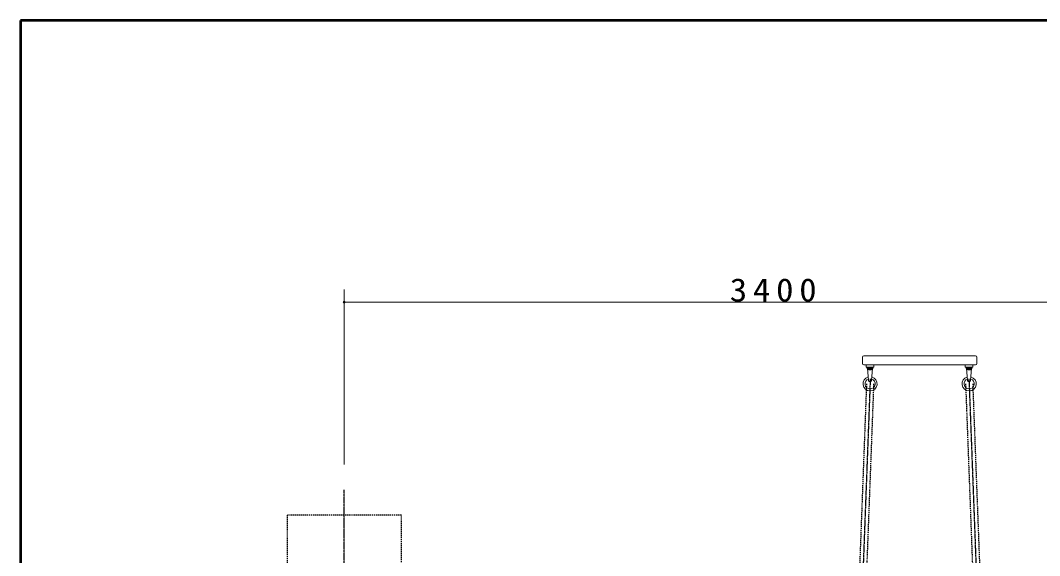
# Model space of a CAD drawing. Units: millimetres, scale not verified. Extents: x -35408 to 0, y -49934 to 13350.
# Drawn here: x -19250 to -15238, y 11240 to 13350 of the extents above; entities that cross this region are included whole.
import ezdxf

# ---------------------------------------------------------------- set-up
doc = ezdxf.new("R2010")
doc.units = ezdxf.units.MM
doc.linetypes.add('USER2', pattern=[6, 3, -1, 1, -1])
doc.linetypes.add('USER4', pattern=[8, 5, -3])
for name, color, linetype, lineweight in [('A3図枠', 7, 'Continuous', 25), ('線', 2, 'Continuous', 25), ('補助', 2, 'Continuous', 25)]:
    doc.layers.add(name, color=color, linetype=linetype, lineweight=lineweight)
doc.styles.add('ＭＳ ゴシック', font='')
doc.styles.get('ＭＳ ゴシック').set_extended_font_data('MS Gothic')

# ---------------------------------------------------------------- blocks, each defined once
blk = doc.blocks.new('dimension_origin')
at = {"color": 0, "linetype": 'Continuous', "lineweight": -2}
blk.add_circle((0, 0), 1.25, dxfattribs=at)

msp = doc.modelspace()

# ---------------------------------------------------------------- linework, layer by layer
at = {"layer": 'A3図枠', "lineweight": 50}
for p, q in [((-19250, 13350), (-19250, 0)), ((0, 13350), (-19250, 13350))]:
    msp.add_line(p, q, dxfattribs=at)
at = {"layer": '線', "color": 7, "lineweight": 13}
for p, q in [((-15935, 11997.45), (-15935, 12022.45)), ((-15930, 12027.45), (-15490, 12027.45)), ((-15485, 11997.45), (-15485, 12022.45)), ((-15930, 11992.45), (-15490, 11992.45)), ((-15920, 11991.25), (-15920, 11983.65)), ((-15918.8, 11992.45), (-15891.2, 11992.45)), ((-15918.8, 11982.45), (-15891.2, 11982.45)), ((-15914.712, 11978.761), (-15910.982, 11930.983)), ((-15895.288, 11978.761), (-15899.018, 11930.983)), ((-15890, 11991.25), (-15890, 11983.65)), ((-15530, 11991.25), (-15530, 11983.65)), ((-15528.8, 11992.45), (-15501.2, 11992.45)), ((-15528.8, 11982.45), (-15501.2, 11982.45)), ((-15524.712, 11978.761), (-15520.982, 11930.983)), ((-15505.288, 11978.761), (-15509.018, 11930.983)), ((-15500, 11991.25), (-15500, 11983.65))]:
    msp.add_line(p, q, dxfattribs=at)
at = {"layer": '線'}
for p, q in [((-15915.75, 11982.45), (-15894.25, 11982.45)), ((-15915.75, 11979.45), (-15915.75, 11982.45)), ((-15915.75, 11979.45), (-15894.25, 11979.45)), ((-15915.537, 11978.45), (-15915.537, 11979.45)), ((-15915.537, 11979.45), (-15894.537, 11979.45)), ((-15915.537, 11978.45), (-15894.537, 11978.45)), ((-15910.037, 11973.65), (-15900.037, 11973.65)), ((-15895.389, 11982.45), (-15896.193, 11979.45)), ((-15894.25, 11982.45), (-15895.054, 11979.45)), ((-15894.537, 11978.45), (-15894.537, 11979.45)), ((-15894.25, 11979.45), (-15894.25, 11982.45)), ((-15525.75, 11982.45), (-15504.25, 11982.45)), ((-15525.75, 11979.45), (-15525.75, 11982.45)), ((-15525.75, 11979.45), (-15504.25, 11979.45)), ((-15525.537, 11978.45), (-15525.537, 11979.45)), ((-15525.537, 11979.45), (-15504.537, 11979.45)), ((-15525.537, 11978.45), (-15504.537, 11978.45)), ((-15520.037, 11973.65), (-15510.037, 11973.65)), ((-15505.389, 11982.45), (-15506.193, 11979.45)), ((-15504.25, 11982.45), (-15505.054, 11979.45)), ((-15504.537, 11978.45), (-15504.537, 11979.45)), ((-15504.25, 11979.45), (-15504.25, 11982.45))]:
    msp.add_line(p, q, dxfattribs=at)
at = {"layer": '線', "color": 4, "linetype": 'USER4'}
for p, q in [((-15918.99, 11917.979), (-15988.99, 10068.029)), ((-15501.01, 11917.979), (-15431.01, 10068.029)), ((-15891.01, 11916.921), (-15961.01, 10066.971)), ((-15528.99, 11916.921), (-15458.99, 10066.971))]:
    msp.add_line(p, q, dxfattribs=at)
at = {"layer": '線', "color": 20, "linetype": 'USER2'}
for p, q in [((-15904.245, 11937.402), (-15975, 10067.5)), ((-15515.755, 11937.402), (-15445, 10067.5)), ((-17975, 8500), (-17975, 11500))]:
    msp.add_line(p, q, dxfattribs=at)
at = {"layer": '線', "color": 4, "linetype": 'USER4'}
msp.add_lwpolyline([(-18200, 10950), (-17750, 10950), (-17750, 11400), (-18200, 11400)], close=True, dxfattribs=at)
at = {"layer": '線', "color": 7, "lineweight": 13}
for centre, radius, start, end in [((-15930, 12022.45), 5, 90, 180), ((-15930, 11997.45), 5, 180, 270), ((-15490, 12022.45), 5, 0, 90), ((-15490, 11997.45), 5, 270, 0), ((-15918.8, 11991.25), 1.2, 90, 180), ((-15918.8, 11983.65), 1.2, 180, 270), ((-15918.7, 11978.45), 4, 4.46422, 90), ((-15891.3, 11978.45), 4, 90, 175.53578), ((-15891.2, 11991.25), 1.2, 0, 90), ((-15891.2, 11983.65), 1.2, 270, 0), ((-15528.8, 11991.25), 1.2, 90, 180), ((-15528.8, 11983.65), 1.2, 180, 270), ((-15528.7, 11978.45), 4, 4.46422, 90), ((-15501.3, 11978.45), 4, 90, 175.53578), ((-15501.2, 11991.25), 1.2, 0, 90), ((-15501.2, 11983.65), 1.2, 270, 0), ((-15905, 11917.45), 28, 104.56426, 75.43574), ((-15905, 11917.45), 20, 108.67646, 71.32354), ((-15905, 11931.45), 6, 184.46422, 355.53578), ((-15515, 11917.45), 28, 104.56426, 75.43574), ((-15515, 11917.45), 20, 108.67646, 71.32354), ((-15515, 11931.45), 6, 184.46422, 355.53578)]:
    msp.add_arc(centre, radius, start, end, dxfattribs=at)
at = {"layer": '線'}
for centre, start, end in [((-15905.037, 11984.93), 211.68134, 246.09448), ((-15905.037, 11984.93), 293.90552, 328.31866), ((-15515.037, 11984.93), 211.68134, 246.09448), ((-15515.037, 11984.93), 293.90552, 328.31866)]:
    msp.add_arc(centre, 12.339, start, end, dxfattribs=at)
at = {"layer": '補助', "lineweight": 13}
for p, q in [((-17975, 11600), (-17975, 12289.171)), ((-17975, 12239.171), (-14575, 12239.171))]:
    msp.add_line(p, q, dxfattribs=at)

# ---------------------------------------------------------------- block references
at = {"layer": '補助', "lineweight": 13, "xscale": 3.33, "yscale": 3.33}
msp.add_blockref('dimension_origin', (-17975, 12239.171), dxfattribs=at)

# ---------------------------------------------------------------- texts
at = {"layer": '補助', "insert": (-16275, 12240.171), "char_height": 91.64, "attachment_point": 8, "style": 'ＭＳ ゴシック'}
msp.add_mtext('\\T1.33;\\W1.1;3400', dxfattribs=at)

doc.saveas('drawing.dxf')
